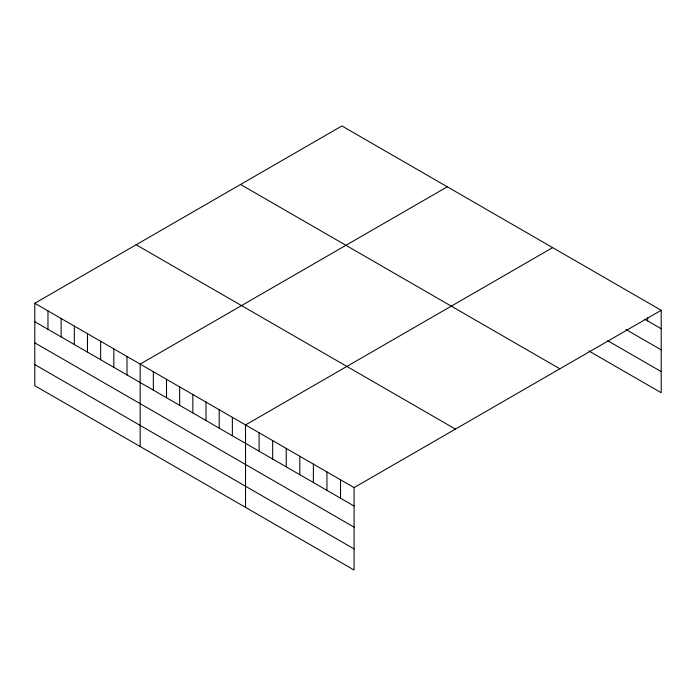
<?xml version="1.0" encoding="UTF-8"?>
<svg xmlns="http://www.w3.org/2000/svg" width="696" height="696" viewBox="0 0 696 696"><rect width="100%" height="100%" fill="white"/><g stroke="black" fill="none" stroke-linecap="round" stroke-linejoin="round"><path stroke-width="1.04" d="M34.8 303.273L354.09 487.609L354.09 570.041L34.8 385.697L34.8 303.273L341.91 125.959L661.2 310.303L661.2 392.727L588.825 350.941M447.276 186.798L140.166 364.104L140.166 446.527M552.641 247.628L245.531 424.934L245.531 507.367M354.09 487.609L661.2 310.303M644.914 319.325L661.2 328.73M625.922 329.478L661.2 349.844M607.826 340.788L661.2 371.603M240.564 184.475L559.854 368.81M136.146 244.757L455.436 429.101M34.8 321.7L354.09 506.035M34.8 342.824L354.09 527.159M34.8 364.582L354.09 548.918M647.628 317.637L647.628 320.891M340.518 479.779L340.518 498.205M326.946 471.94L326.946 490.367M313.374 464.11L313.374 482.537M299.811 456.272L299.811 474.698M286.239 448.442L286.239 466.868M272.667 440.603L272.667 459.029M259.095 432.773L259.095 451.199M232.36 417.33L232.36 435.757M219.188 409.726L219.188 428.153M206.016 402.123L206.016 420.549M192.844 394.519L192.844 412.945M179.672 386.915L179.672 405.342M166.509 379.311L166.509 397.738M153.338 371.707L153.338 390.134M126.994 356.5L126.994 374.926M113.822 348.896L113.822 367.323M100.65 341.292L100.65 359.719M87.478 333.689L87.478 352.115M74.315 326.085L74.315 344.511M61.144 318.481L61.144 336.907M47.972 310.877L47.972 329.304"/></g></svg>
